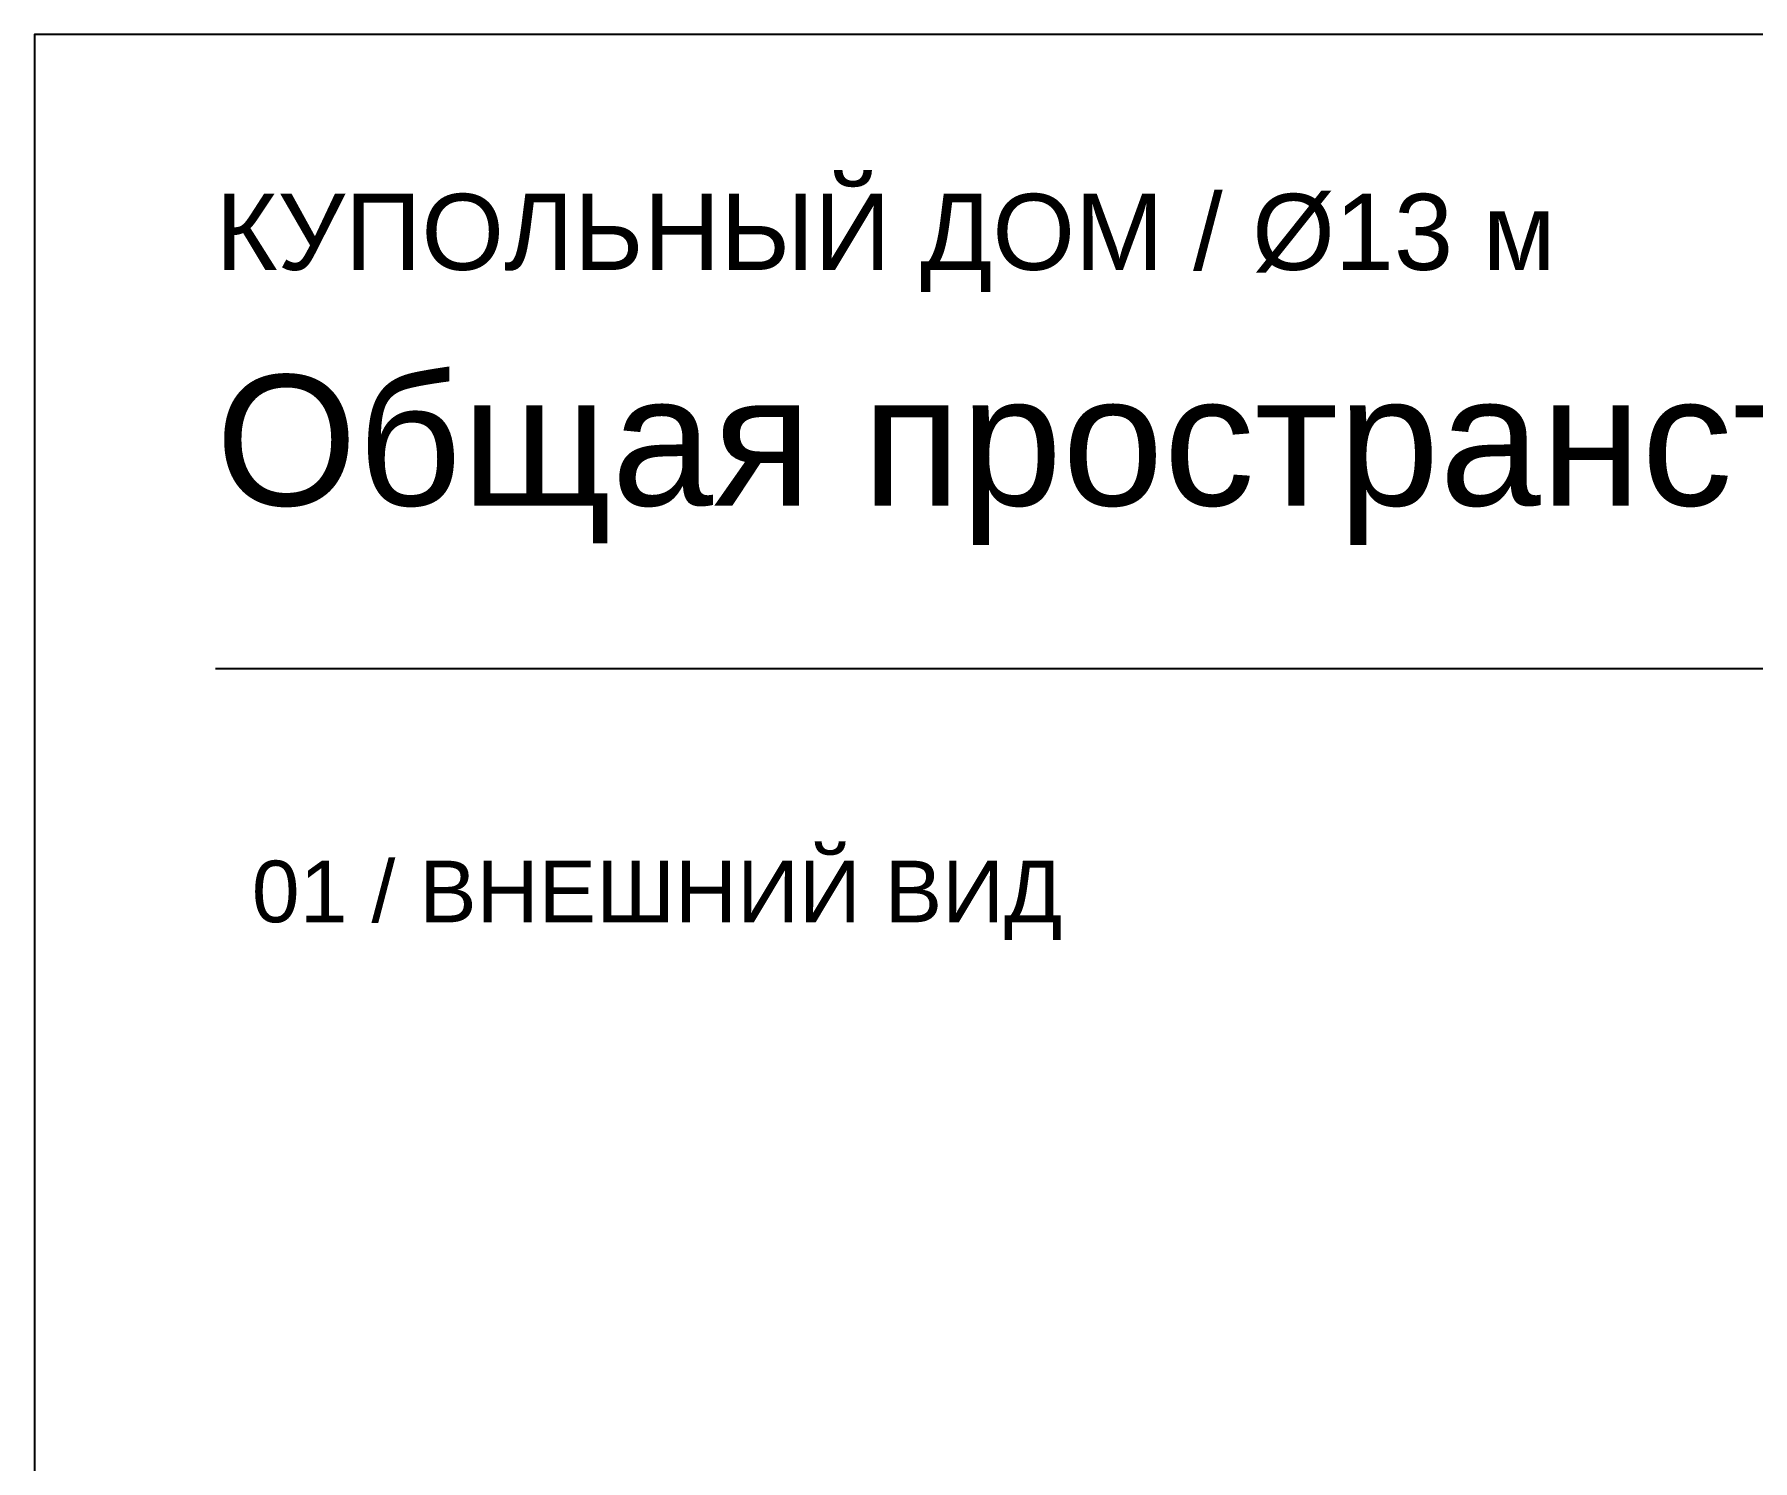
# Paper-space layout '01 Общая пространственная схема' of a CAD drawing. Header units: millimetres. Extents: x 10 to 584, y 10 to 410.
# Drawn here: x 10 to 104.8, y 331.3 to 410 of the extents above; entities that cross this region are included whole.
import ezdxf

# ---------------------------------------------------------------- set-up
doc = ezdxf.new("R2010")
doc.units = ezdxf.units.MM
doc.layers.add('P_FRAME', color=7, linetype='Continuous', lineweight=25, true_color=0x203e3b)
doc.layers.add('P_TEXT', color=7, linetype='Continuous', lineweight=18, true_color=0x203e3b)
doc.styles.add('DOME', font='Arial.ttf')

psp = doc.layouts.new('01 Общая пространственная схема')

# ---------------------------------------------------------------- linework, layer by layer
at = {"layer": 'P_FRAME'}
psp.add_line((20, 375), (574, 375), dxfattribs=at)
psp.add_lwpolyline([(584, 10), (584, 410), (10, 410), (10, 10), (584, 10)], dxfattribs=at)

# ---------------------------------------------------------------- texts
at = {"layer": 'P_TEXT', "color": 35, "true_color": 0xa77b3c, "style": 'DOME'}
for s, height, p in [('КУПОЛЬНЫЙ ДОМ / Ø13 м', 4.2, (20, 397)), ('01 / ВНЕШНИЙ ВИД', 3.4, (22, 361))]:
    psp.add_text(s, height=height, dxfattribs=at).set_placement(p)
at = {"layer": 'P_TEXT', "style": 'DOME'}
psp.add_text('Общая пространственная схема', height=7.2, dxfattribs=at).set_placement((20, 384))

doc.saveas('drawing.dxf')
